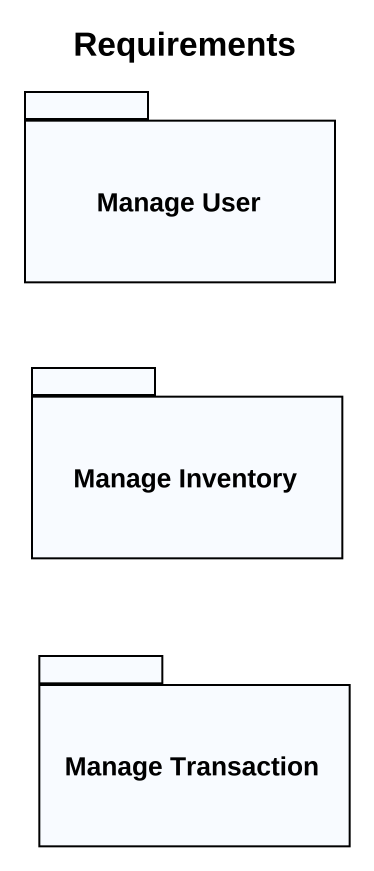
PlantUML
@startuml
title Requirements
package "Manage User" as Manage_User {
}
package "Manage Inventory" as Manage_Inventory {
}
package "Manage Transaction" as Manage_Transaction {
}
@enduml
